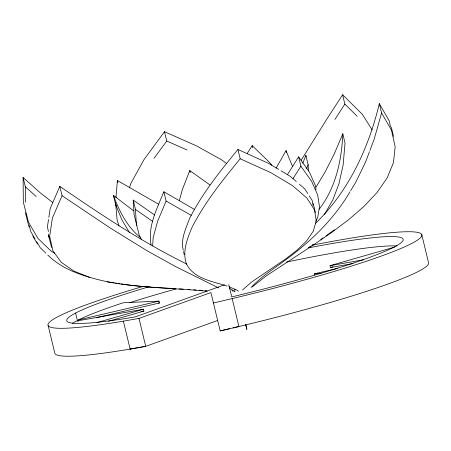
<?xml version="1.0" encoding="UTF-8"?>
<svg xmlns="http://www.w3.org/2000/svg" width="451" height="451" viewBox="0 0 451 451"><rect width="100%" height="100%" fill="white"/><g stroke="black" fill="none" stroke-linecap="round" stroke-linejoin="round"><path stroke-width="0.68" d="M152.647 245.936L153.182 237.53L157.591 221.345L166.103 201.067L163.854 191.76L194.776 209.591M115.98 197.628L117.395 180.518L158.803 204.342M324.342 214.653L332.827 199.9L338.927 183.839L343.121 165.027L345.043 143.102L342.794 133.795C341.689 160.325 335.781 187.875 319.145 209.213M234.875 289.063L234.841 291.645M48.533 219.44L47.406 226.87L48.437 231.532M48.838 217.416L50.168 208.638L59.808 186.387C100.725 214.456 142.166 242.17 186.793 264.066M179.312 200.582L182.475 189.257L189.792 170.579L209.991 184.978M390.543 126.816L389.213 120.857L379.33 103.662C368.659 147.939 348.764 191.173 315.689 223.189M379.33 103.662L381.58 112.97L374.189 139.19L369.955 150.38M129.42 187.841L130.925 183.241L143.976 159.631L164.497 131.698L196.709 145.977L221.514 159.789L226.475 163.42M369.459 151.699L365.479 162.23L355.687 182.379L350.731 190.564M302.818 163.161L305.868 155.432L308.123 164.739L308.445 170.923M306.595 168.606L308.123 164.739M163.854 191.76C157.123 208.418 147.477 226.436 151.113 244.91M342.794 133.795L334.185 154.101L325.227 171.763L316.055 187.075M59.808 186.387L62.063 195.695L52.423 217.946L49.661 236.177L52.897 250.829L61.257 262.307L73.868 271.051L89.845 277.478M315.83 221.232L317.713 217.45L319.483 206.874L317.679 194.945L311.686 181.449L300.885 166.171L298.635 156.863L287.434 174.576M276.153 168.031L286.035 150.628L292.507 166.453M350.027 191.731C334.586 218.109 312.447 239.96 288.031 258.085C275.589 267.697 261.811 275.911 251.083 287.529M301.065 160.398L326.919 118.985L342.613 94.778L362.378 114.362L372.205 129.961M247.328 153.301L252.171 145.622L269.681 162.523L271.812 165.19M293.043 178.568L300.885 166.171M334.913 119.436L344.863 104.085L342.613 94.778M154.028 158.324L166.752 141.005L164.497 131.698M242.52 289.987L251.681 281.965L285.923 258.767L297.136 250.102L306.59 240.913L313.293 231.16L316.252 220.81L314.477 209.822L306.979 198.158L292.755 185.789L270.82 172.671L240.18 158.775L237.925 149.467C220.071 171.267 202.2 193.383 189.488 218.69C185.835 228.601 180.485 239.357 183.269 250.142M240.18 158.775C222.32 180.575 204.455 202.691 191.737 227.997C187.058 239.261 182.159 251.827 186.472 263.998C194.189 279.068 212.534 281.221 227.016 286.064M252.363 286.825L266.248 275.899L314.302 244.363L331.71 232.44L348.499 219.829L363.861 206.535L377.002 192.566L387.127 177.936L393.447 162.653L395.155 146.727L391.468 130.164L381.58 112.97M334.439 229.762L325.96 235.89M320.729 239.464L323.051 237.874M308.461 247.571L310.812 246.083M311.991 245.344L313.163 244.6M224.502 284.818L135.086 316.946A173.083 15.689 -13.6 0 1 149.191 286.695M217.67 320.492L145.735 346.334L130.13 349.08L123.377 321.157L138.981 318.412L210.91 292.569L220.184 330.904L229.474 328.756M48.167 325.616L54.921 353.545A192.318 17.431 -13.6 0 0 130.13 349.08L132.115 348.364M96.942 322.6L143.457 309.245L143.908 311.105L108.375 321.309M353.246 263.531L330.482 267.533L330.031 265.673L394.642 247.12M330.482 267.533L333.063 266.789M232.998 327.933L238.917 326.53A192.318 17.431 -13.6 0 0 428.439 262.256L421.679 234.334M78.795 321.168L78.491 319.928L159.011 301.121L159.462 302.982L96.553 317.673M314.781 275.037L314.482 273.796L337.754 268.362M213.43 302.982L232.158 298.607A192.318 17.431 -13.6 0 0 417.406 240.169A192.318 17.431 -13.6 0 0 312.069 245.186M220.184 330.904L238.917 326.53L232.158 298.607M330.031 265.673L363.579 259.776M143.457 309.245L76.366 321.039A173.083 15.689 -13.6 0 0 72.425 323.39M140.915 311.635L143.908 311.105M130.13 349.08L145.735 346.334L138.981 318.412M314.482 273.796L321.174 273.492M159.011 301.121L123.315 302.745A173.083 15.689 -13.6 0 0 78.491 319.928M158.346 303.033L159.462 302.982M175.743 288.674C157.461 287.552 139.105 286.718 120.992 283.888M179.154 288.871L183.241 289.102M188.016 289.373L190.08 289.531M193.524 289.79L196.275 290.004M199.032 290.213L202.471 290.478M207.246 291.177C174.266 288.161 140.977 287.958 108.308 282.016C86.806 277.179 63.85 271.023 47.789 255.046M205.228 290.686L206.62 290.878M107.253 281.757L114.12 282.822M115.495 283.036L116.871 283.251M118.247 283.465L119.616 283.679M228.995 286.695L237.485 290.416L238.461 291.329M166.752 141.005L186.962 149.963M237.925 149.467L268.57 163.363L278.645 169.39M166.103 201.067L191.179 215.336M218.791 287.997L175.112 266.349L147.573 251.044L110.563 228.229L62.063 195.695M229.52 288.279L233.5 290.607L234.435 291.628M281.018 170.811L290.506 176.482L296.296 181.522M54.616 253.203L51.064 251.077L37.997 238.461L28.526 222.304L23.328 202.144L23.097 177.502L40.607 193.113L52.705 202.522M154.772 215.054L133.231 200.131L134.071 214.546L136.867 225.399M133.231 200.131L135.48 209.439L152.455 221.278M133.648 210.882L113.393 195.328L115.642 204.636L122.204 220.432L129.386 232.474M115.642 204.636L116.73 205.493M231.949 290.483L232.975 291.295M140.599 237.621C127.109 227.016 119.273 211.079 113.393 195.328M299.458 184.273L304.724 188.851L307.729 193.518M23.097 177.502L25.346 186.81L36.165 196.456M45.776 253.107L40.252 247.768L36.74 241.781M344.863 104.085L357.215 116.324M298.635 156.863L309.437 172.141L315.424 185.637L316.027 189.612M309.228 195.847L312.227 200.515L313.005 205.318M37.518 244.076L32.771 236.008M34.986 238.793L30.775 231.611L29.219 225.562M141.529 239.594L139.291 235.388L136.32 223.854L135.48 209.439M119.025 225.99L117.119 220.043L115.586 202.42M29.05 226.966L25.352 212.754M49.322 238.167L48.33 234.616L51.572 247.481M245.575 324.354L246.9 329.439L245.756 324.308M26.276 214.135L26.795 216.153M391.282 127.143L393.537 136.45M313.169 203.322L315.418 212.63M286.035 150.628L286.515 152.624M252.171 145.622L252.656 147.618M228.804 284.744L231.752 296.91A173.083 15.689 -13.6 0 0 398.56 244.543A173.083 15.689 -13.6 0 0 308.523 247.853M189.792 170.579L190.277 172.575M117.395 180.518L117.874 182.514M75.593 313.045L77.566 321.185M183.54 251.438L184.217 254.691M305.868 155.432L305.941 156.807M25.346 186.81L25.493 202.296M129.414 302.779A173.083 15.689 -13.6 0 1 176.031 288.956M286.684 262.031A173.083 15.689 -13.6 0 1 397.128 245.947M123.377 321.157A192.318 17.431 -13.6 0 1 143.333 286.351"/></g></svg>
